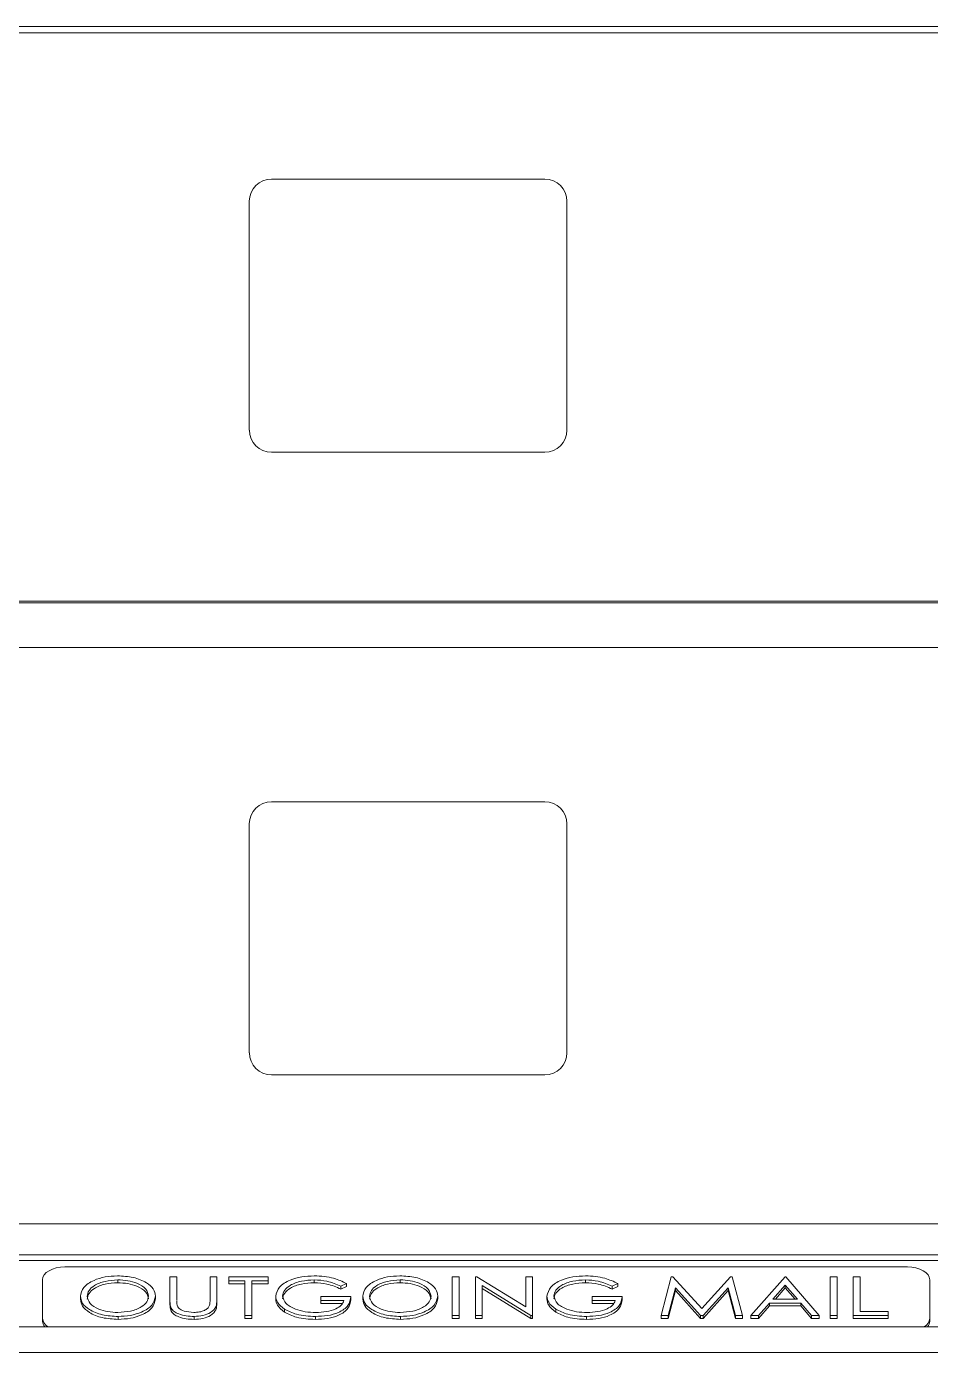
# Paper-space layout 'Layout1' of a CAD drawing. Header units: inches. Extents: x 1.4 to 42.2, y 1.7 to 32.5.
# Drawn here: x 11.199 to 12.473, y 23.565 to 25.433 of the extents above; entities that cross this region are included whole.
import ezdxf

# ---------------------------------------------------------------- set-up
doc = ezdxf.new("R2010")
doc.units = ezdxf.units.IN
doc.header["$MEASUREMENT"] = 0
doc.layers.add('SLD-0', color=179, linetype='Continuous')

psp = doc.layouts.get("Layout1")

# ---------------------------------------------------------------- linework, layer by layer
at = {"layer": 'SLD-0', "color": 179, "linetype": 'Continuous', "lineweight": 15}
for p, q in [((10.2218, 25.4334), (13.4431, 25.4334)), ((10.2218, 25.4334), (13.4431, 25.4334)), ((10.3193, 25.4246), (13.2513, 25.4246)), ((11.9295, 25.2184), (11.5445, 25.2184)), ((11.5132, 25.1871), (11.5132, 24.8646)), ((11.9607, 24.8646), (11.9607, 25.1871)), ((11.5445, 24.8334), (11.9295, 24.8334)), ((10.2218, 24.6209), (13.4431, 24.6209)), ((10.3193, 24.6234), (13.2513, 24.6234)), ((10.2218, 24.5584), (13.4431, 24.5584)), ((10.2218, 24.5584), (13.4431, 24.5584)), ((11.9295, 24.3409), (11.5445, 24.3409)), ((11.5132, 24.3096), (11.5132, 23.9871)), ((11.9607, 23.9871), (11.9607, 24.3096)), ((11.5445, 23.9559), (11.9295, 23.9559)), ((13.4431, 23.7459), (10.2218, 23.7459)), ((13.4431, 23.7024), (10.2218, 23.7024)), ((13.4431, 23.6942), (10.2218, 23.6942)), ((11.2271, 23.6772), (11.2242, 23.6741)), ((11.231, 23.6799), (11.2271, 23.6772)), ((11.2357, 23.6822), (11.231, 23.6799)), ((11.2411, 23.6839), (11.2357, 23.6822)), ((11.247, 23.6849), (11.2411, 23.6839)), ((11.2531, 23.6852), (11.247, 23.6849)), ((12.4406, 23.6852), (11.2531, 23.6852)), ((12.4467, 23.6849), (12.4406, 23.6852)), ((12.4525, 23.6839), (12.4467, 23.6849)), ((12.4579, 23.6822), (12.4525, 23.6839)), ((12.4627, 23.6799), (12.4579, 23.6822)), ((12.4666, 23.6772), (12.4627, 23.6799)), ((12.4695, 23.6741), (12.4666, 23.6772)), ((11.2224, 23.6707), (11.2218, 23.6671)), ((11.2218, 23.6671), (11.2218, 23.6127)), ((11.2242, 23.6741), (11.2224, 23.6707)), ((11.3278, 23.667), (11.3278, 23.6629)), ((11.4014, 23.6712), (11.411, 23.6712)), ((11.4014, 23.6383), (11.4014, 23.6712)), ((11.411, 23.6712), (11.411, 23.6386)), ((11.4579, 23.6386), (11.4579, 23.6712)), ((11.4579, 23.6712), (11.4675, 23.6712)), ((11.4675, 23.6712), (11.4675, 23.6383)), ((11.4843, 23.6656), (11.4843, 23.6712)), ((11.4843, 23.6712), (11.5396, 23.6712)), ((11.5071, 23.6656), (11.4843, 23.6656)), ((11.4843, 23.6656), (11.4843, 23.6615)), ((11.5071, 23.6615), (11.4843, 23.6615)), ((11.5071, 23.6168), (11.5071, 23.6656)), ((11.5396, 23.6656), (11.5168, 23.6656)), ((11.5168, 23.6656), (11.5168, 23.6168)), ((11.5396, 23.6615), (11.5168, 23.6615)), ((11.5396, 23.6712), (11.5396, 23.6656)), ((11.5396, 23.6656), (11.5396, 23.6615)), ((11.6047, 23.667), (11.6047, 23.6629)), ((11.6502, 23.6619), (11.6423, 23.6579)), ((11.6502, 23.6619), (11.6502, 23.6578)), ((11.7257, 23.667), (11.7257, 23.6629)), ((11.7992, 23.6712), (11.8088, 23.6712)), ((11.7992, 23.6168), (11.7992, 23.6712)), ((11.8088, 23.6712), (11.8088, 23.6168)), ((11.8317, 23.6168), (11.8317, 23.6712)), ((11.8317, 23.6712), (11.8337, 23.6712)), ((11.8337, 23.6712), (11.9026, 23.6291)), ((11.91, 23.6168), (11.8413, 23.6588)), ((11.8413, 23.6588), (11.8413, 23.6168)), ((11.9026, 23.6291), (11.9026, 23.6712)), ((11.9026, 23.6712), (11.9122, 23.6712)), ((11.9122, 23.6712), (11.9122, 23.6168)), ((11.9869, 23.667), (11.9869, 23.6629)), ((12.0324, 23.6619), (12.0245, 23.6579)), ((12.0324, 23.6619), (12.0324, 23.6578)), ((12.0937, 23.6168), (12.1078, 23.6712)), ((12.1078, 23.6712), (12.1101, 23.6712)), ((12.1101, 23.6712), (12.1508, 23.6266)), ((12.1508, 23.6266), (12.1914, 23.6712)), ((12.1914, 23.6712), (12.1937, 23.6712)), ((12.1937, 23.6712), (12.2079, 23.6168)), ((12.2199, 23.6168), (12.268, 23.6712)), ((12.2684, 23.6597), (12.2508, 23.6398)), ((12.268, 23.6712), (12.2692, 23.6712)), ((12.2856, 23.6398), (12.2684, 23.6597)), ((12.2684, 23.6597), (12.2684, 23.6557)), ((12.2692, 23.6712), (12.316, 23.6168)), ((12.3317, 23.6712), (12.3413, 23.6712)), ((12.3317, 23.6168), (12.3317, 23.6712)), ((12.3413, 23.6712), (12.3413, 23.6168)), ((12.3641, 23.6712), (12.3737, 23.6712)), ((12.3641, 23.6168), (12.3641, 23.6712)), ((12.3737, 23.6712), (12.3737, 23.6224)), ((12.4712, 23.6707), (12.4695, 23.6741)), ((12.4718, 23.6671), (12.4712, 23.6707)), ((12.4718, 23.6127), (12.4718, 23.6671)), ((11.2752, 23.6438), (11.2752, 23.6397)), ((11.3809, 23.644), (11.3809, 23.64)), ((11.5504, 23.644), (11.5504, 23.64)), ((11.6141, 23.6377), (11.6141, 23.6433)), ((11.6141, 23.6433), (11.6562, 23.6433)), ((11.6423, 23.6579), (11.6423, 23.6539)), ((11.6502, 23.6578), (11.6423, 23.6539)), ((11.6562, 23.6433), (11.6562, 23.6392)), ((11.673, 23.6438), (11.673, 23.6397)), ((11.7788, 23.644), (11.7788, 23.64)), ((11.91, 23.6127), (11.8413, 23.6547)), ((11.9326, 23.644), (11.9326, 23.64)), ((11.9963, 23.6377), (11.9963, 23.6433)), ((11.9963, 23.6433), (12.0384, 23.6433)), ((12.0245, 23.6579), (12.0245, 23.6539)), ((12.0324, 23.6578), (12.0245, 23.6539)), ((12.0384, 23.6433), (12.0384, 23.6392)), ((12.1135, 23.6559), (12.1034, 23.6168)), ((12.1135, 23.6518), (12.1034, 23.6127)), ((12.1491, 23.6168), (12.1135, 23.6559)), ((12.1135, 23.6559), (12.1135, 23.6518)), ((12.1491, 23.6127), (12.1135, 23.6518)), ((12.188, 23.6559), (12.1525, 23.6168)), ((12.188, 23.6518), (12.1525, 23.6127)), ((12.1982, 23.6168), (12.188, 23.6559)), ((12.188, 23.6559), (12.188, 23.6518)), ((12.1982, 23.6127), (12.188, 23.6518)), ((12.2508, 23.6398), (12.2856, 23.6398)), ((12.2684, 23.6557), (12.2544, 23.6398)), ((12.2821, 23.6398), (12.2684, 23.6557)), ((11.4014, 23.6383), (11.4014, 23.6343)), ((11.4032, 23.6269), (11.4032, 23.6228)), ((11.4675, 23.6383), (11.4675, 23.6343)), ((11.5627, 23.6257), (11.5627, 23.6216)), ((11.6466, 23.6377), (11.6141, 23.6377)), ((11.6141, 23.6377), (11.6141, 23.6337)), ((11.6441, 23.6337), (11.6141, 23.6337)), ((11.945, 23.6257), (11.945, 23.6216)), ((12.0288, 23.6377), (11.9963, 23.6377)), ((11.9963, 23.6377), (11.9963, 23.6337)), ((12.0263, 23.6337), (11.9963, 23.6337)), ((12.2459, 23.6342), (12.2305, 23.6168)), ((12.2459, 23.6302), (12.2305, 23.6127)), ((12.2904, 23.6342), (12.2459, 23.6342)), ((12.2459, 23.6342), (12.2459, 23.6302)), ((12.2904, 23.6302), (12.2459, 23.6302)), ((12.3054, 23.6168), (12.2904, 23.6342)), ((12.2904, 23.6342), (12.2904, 23.6302)), ((12.3054, 23.6127), (12.2904, 23.6302)), ((12.3737, 23.6224), (12.4134, 23.6224)), ((12.4134, 23.6224), (12.4134, 23.6168)), ((11.2218, 23.6127), (11.2218, 23.6087)), ((11.3282, 23.6154), (11.3282, 23.6113)), ((11.4354, 23.6154), (11.4354, 23.6113)), ((11.5168, 23.6168), (11.5071, 23.6168)), ((11.5071, 23.6168), (11.5071, 23.6127)), ((11.5168, 23.6127), (11.5071, 23.6127)), ((11.5168, 23.6168), (11.5168, 23.6127)), ((11.6063, 23.6154), (11.6063, 23.6113)), ((11.7261, 23.6154), (11.7261, 23.6113)), ((11.8088, 23.6168), (11.7992, 23.6168)), ((11.7992, 23.6168), (11.7992, 23.6127)), ((11.8088, 23.6127), (11.7992, 23.6127)), ((11.8088, 23.6168), (11.8088, 23.6127)), ((11.8413, 23.6168), (11.8317, 23.6168)), ((11.8317, 23.6168), (11.8317, 23.6127)), ((11.8413, 23.6127), (11.8317, 23.6127)), ((11.8413, 23.6168), (11.8413, 23.6127)), ((11.9122, 23.6168), (11.91, 23.6168)), ((11.91, 23.6168), (11.91, 23.6127)), ((11.9122, 23.6127), (11.91, 23.6127)), ((11.9122, 23.6168), (11.9122, 23.6127)), ((11.9885, 23.6154), (11.9885, 23.6113)), ((12.1034, 23.6168), (12.0937, 23.6168)), ((12.0937, 23.6168), (12.0937, 23.6127)), ((12.1034, 23.6127), (12.0937, 23.6127)), ((12.1034, 23.6168), (12.1034, 23.6127)), ((12.1525, 23.6168), (12.1491, 23.6168)), ((12.1491, 23.6168), (12.1491, 23.6127)), ((12.1525, 23.6127), (12.1491, 23.6127)), ((12.1525, 23.6168), (12.1525, 23.6127)), ((12.2079, 23.6168), (12.1982, 23.6168)), ((12.1982, 23.6168), (12.1982, 23.6127)), ((12.2079, 23.6127), (12.1982, 23.6127)), ((12.2079, 23.6168), (12.2079, 23.6127)), ((12.2305, 23.6168), (12.2199, 23.6168)), ((12.2199, 23.6168), (12.2199, 23.6127)), ((12.2305, 23.6127), (12.2199, 23.6127)), ((12.2305, 23.6168), (12.2305, 23.6127)), ((12.3054, 23.6168), (12.3054, 23.6127)), ((12.316, 23.6168), (12.3054, 23.6168)), ((12.316, 23.6127), (12.3054, 23.6127)), ((12.316, 23.6168), (12.316, 23.6127)), ((12.3317, 23.6168), (12.3317, 23.6127)), ((12.3413, 23.6168), (12.3317, 23.6168)), ((12.3413, 23.6127), (12.3317, 23.6127)), ((12.3413, 23.6168), (12.3413, 23.6127)), ((12.3641, 23.6168), (12.3641, 23.6127)), ((12.4134, 23.6168), (12.3641, 23.6168)), ((12.4134, 23.6127), (12.3641, 23.6127)), ((12.4134, 23.6168), (12.4134, 23.6127)), ((12.4718, 23.6127), (12.4718, 23.6087)), ((13.4431, 23.6009), (10.2218, 23.6009)), ((11.7075, 23.5646), (10.2218, 23.5646)), ((11.9575, 23.5646), (11.7075, 23.5646)), ((13.4431, 23.5646), (11.9575, 23.5646))]:
    psp.add_line(p, q, dxfattribs=at)
for centre, radius, start, end in [((11.5445, 25.1871), 0.0313, 90, 180), ((11.9295, 25.1871), 0.0313, 360, 90), ((11.5445, 24.8646), 0.0312, 180, 270), ((11.9295, 24.8646), 0.0313, 270, 0), ((11.5445, 24.3096), 0.0313, 90, 180), ((11.9295, 24.3096), 0.0313, 360, 90), ((11.5445, 23.9871), 0.0312, 180, 270), ((11.9295, 23.9871), 0.0313, 270, 0), ((11.237, 23.6141), 0.0152, 185.0648, 240.4669), ((11.2345, 23.6091), 0.0126, 181.9716, 220.6577), ((12.4567, 23.6141), 0.0152, 299.5331, 354.9352), ((12.4592, 23.6091), 0.0126, 319.3423, 358.0284)]:
    psp.add_arc(centre, radius, start, end, dxfattribs=at)
for points, knots in [([(11.2752, 23.6438), (11.2762, 23.6481), (11.2782, 23.6568), (11.2925, 23.6663), (11.3097, 23.6717), (11.3215, 23.6723), (11.3274, 23.6726)], [0, 0, 0, 0, 0.27935, 0.558886, 0.779416, 1, 1, 1, 1]), ([(11.3278, 23.667), (11.3217, 23.6666), (11.3096, 23.6657), (11.2952, 23.6599), (11.2862, 23.6522), (11.2853, 23.6466), (11.2848, 23.6438)], [0, 0, 0, 0, 0.279882, 0.559681, 0.779833, 1, 1, 1, 1]), ([(11.3278, 23.6629), (11.3217, 23.6625), (11.3096, 23.6617), (11.2952, 23.6558), (11.2862, 23.6481), (11.2853, 23.6425), (11.2848, 23.6397)], [0, 0, 0, 0, 0.279882, 0.559681, 0.779833, 1, 1, 1, 1]), ([(11.3274, 23.6726), (11.335, 23.6722), (11.3502, 23.6714), (11.3679, 23.664), (11.3792, 23.6544), (11.3804, 23.6475), (11.3809, 23.644)], [0, 0, 0, 0, 0.280091, 0.559745, 0.779819, 1, 1, 1, 1]), ([(11.3713, 23.644), (11.3705, 23.6476), (11.3688, 23.6547), (11.3564, 23.6621), (11.3423, 23.6663), (11.3327, 23.6668), (11.3278, 23.667)], [0, 0, 0, 0, 0.279118, 0.558529, 0.779314, 1, 1, 1, 1]), ([(11.3713, 23.64), (11.3705, 23.6435), (11.3688, 23.6506), (11.3564, 23.658), (11.3423, 23.6622), (11.3327, 23.6627), (11.3278, 23.6629)], [0, 0, 0, 0, 0.279118, 0.558529, 0.779314, 1, 1, 1, 1]), ([(11.5504, 23.644), (11.5515, 23.6485), (11.5537, 23.6573), (11.5689, 23.6668), (11.5867, 23.6718), (11.5988, 23.6723), (11.6048, 23.6726)], [0, 0, 0, 0, 0.279182, 0.558628, 0.779174, 1, 1, 1, 1]), ([(11.6047, 23.667), (11.5985, 23.6666), (11.5862, 23.6658), (11.5714, 23.6603), (11.5619, 23.6527), (11.5606, 23.647), (11.56, 23.6442)], [0, 0, 0, 0, 0.280132, 0.559985, 0.780148, 1, 1, 1, 1]), ([(11.6047, 23.6629), (11.5985, 23.6625), (11.5862, 23.6618), (11.5714, 23.6562), (11.5619, 23.6486), (11.5606, 23.643), (11.56, 23.6402)], [0, 0, 0, 0, 0.280132, 0.559985, 0.780148, 1, 1, 1, 1]), ([(11.6423, 23.6579), (11.636, 23.6607), (11.6248, 23.6657), (11.6108, 23.6666), (11.6047, 23.667)], [0, 0, 0, 0, 0.559717, 1, 1, 1, 1]), ([(11.6423, 23.6539), (11.636, 23.6567), (11.6248, 23.6616), (11.6108, 23.6625), (11.6047, 23.6629)], [0, 0, 0, 0, 0.559717, 1, 1, 1, 1]), ([(11.6048, 23.6726), (11.6095, 23.6724), (11.6188, 23.6721), (11.6349, 23.669), (11.6444, 23.6646), (11.6502, 23.6619)], [0, 0, 0, 0, 0.280273, 0.560426, 1, 1, 1, 1]), ([(11.673, 23.6438), (11.674, 23.6481), (11.676, 23.6568), (11.6904, 23.6663), (11.7076, 23.6717), (11.7193, 23.6723), (11.7252, 23.6726)], [0, 0, 0, 0, 0.27935, 0.558886, 0.779416, 1, 1, 1, 1]), ([(11.7257, 23.667), (11.7196, 23.6666), (11.7074, 23.6657), (11.693, 23.6599), (11.6841, 23.6522), (11.6831, 23.6466), (11.6826, 23.6438)], [0, 0, 0, 0, 0.279882, 0.559681, 0.779833, 1, 1, 1, 1]), ([(11.7257, 23.6629), (11.7196, 23.6625), (11.7074, 23.6617), (11.693, 23.6558), (11.6841, 23.6481), (11.6831, 23.6425), (11.6826, 23.6397)], [0, 0, 0, 0, 0.279882, 0.559681, 0.779833, 1, 1, 1, 1]), ([(11.7252, 23.6726), (11.7329, 23.6722), (11.7481, 23.6714), (11.7658, 23.664), (11.7771, 23.6544), (11.7782, 23.6475), (11.7788, 23.644)], [0, 0, 0, 0, 0.280091, 0.559745, 0.779819, 1, 1, 1, 1]), ([(11.7692, 23.644), (11.7683, 23.6476), (11.7667, 23.6547), (11.7542, 23.6621), (11.7401, 23.6663), (11.7305, 23.6668), (11.7257, 23.667)], [0, 0, 0, 0, 0.2791183, 0.5585293, 0.7793141, 1, 1, 1, 1]), ([(11.7692, 23.64), (11.7683, 23.6435), (11.7667, 23.6506), (11.7542, 23.658), (11.7401, 23.6622), (11.7305, 23.6627), (11.7257, 23.6629)], [0, 0, 0, 0, 0.279118, 0.558529, 0.779314, 1, 1, 1, 1]), ([(11.9326, 23.644), (11.9337, 23.6485), (11.9359, 23.6573), (11.9511, 23.6668), (11.9689, 23.6718), (11.981, 23.6723), (11.987, 23.6726)], [0, 0, 0, 0, 0.279182, 0.558628, 0.779174, 1, 1, 1, 1]), ([(11.9869, 23.667), (11.9807, 23.6666), (11.9684, 23.6658), (11.9536, 23.6603), (11.9441, 23.6527), (11.9428, 23.647), (11.9422, 23.6442)], [0, 0, 0, 0, 0.280132, 0.559985, 0.780148, 1, 1, 1, 1]), ([(11.9869, 23.6629), (11.9807, 23.6625), (11.9684, 23.6618), (11.9536, 23.6562), (11.9441, 23.6486), (11.9428, 23.643), (11.9422, 23.6402)], [0, 0, 0, 0, 0.280132, 0.559985, 0.780148, 1, 1, 1, 1]), ([(12.0245, 23.6579), (12.0183, 23.6607), (12.007, 23.6657), (11.993, 23.6666), (11.9869, 23.667)], [0, 0, 0, 0, 0.559717, 1, 1, 1, 1]), ([(12.0245, 23.6539), (12.0183, 23.6567), (12.007, 23.6616), (11.993, 23.6625), (11.9869, 23.6629)], [0, 0, 0, 0, 0.559717, 1, 1, 1, 1]), ([(11.987, 23.6726), (11.9917, 23.6724), (12.001, 23.6721), (12.0171, 23.669), (12.0266, 23.6646), (12.0324, 23.6619)], [0, 0, 0, 0, 0.280273, 0.560426, 1, 1, 1, 1]), ([(11.3282, 23.6154), (11.3207, 23.6158), (11.3056, 23.6167), (11.2882, 23.6241), (11.277, 23.6335), (11.2758, 23.6403), (11.2752, 23.6438)], [0, 0, 0, 0, 0.280021, 0.559766, 0.779904, 1, 1, 1, 1]), ([(11.3282, 23.6113), (11.3207, 23.6118), (11.3056, 23.6126), (11.2882, 23.62), (11.277, 23.6294), (11.2758, 23.6363), (11.2752, 23.6397)], [0, 0, 0, 0, 0.280021, 0.559766, 0.779904, 1, 1, 1, 1]), ([(11.2848, 23.6438), (11.2856, 23.6403), (11.2873, 23.6332), (11.2996, 23.6259), (11.3135, 23.6216), (11.3231, 23.6212), (11.3278, 23.621)], [0, 0, 0, 0, 0.279063, 0.55877, 0.779298, 1, 1, 1, 1]), ([(11.3278, 23.621), (11.334, 23.6214), (11.3462, 23.6221), (11.3609, 23.6278), (11.3698, 23.6356), (11.3708, 23.6412), (11.3713, 23.644)], [0, 0, 0, 0, 0.280104, 0.55978, 0.779892, 1, 1, 1, 1]), ([(11.3809, 23.644), (11.38, 23.6397), (11.378, 23.6309), (11.3631, 23.6217), (11.346, 23.6162), (11.3341, 23.6157), (11.3282, 23.6154)], [0, 0, 0, 0, 0.27922, 0.558945, 0.779349, 1, 1, 1, 1]), ([(11.3809, 23.64), (11.38, 23.6356), (11.378, 23.6268), (11.3631, 23.6176), (11.346, 23.6121), (11.3341, 23.6116), (11.3282, 23.6113)], [0, 0, 0, 0, 0.27922, 0.558945, 0.779349, 1, 1, 1, 1]), ([(11.5627, 23.6257), (11.5588, 23.6288), (11.5517, 23.6343), (11.5508, 23.641), (11.5504, 23.644)], [0, 0, 0, 0, 0.5594109, 1, 1, 1, 1]), ([(11.5627, 23.6216), (11.5588, 23.6247), (11.5517, 23.6302), (11.5508, 23.637), (11.5504, 23.64)], [0, 0, 0, 0, 0.559411, 1, 1, 1, 1]), ([(11.56, 23.6442), (11.5611, 23.6405), (11.5633, 23.6331), (11.5768, 23.6256), (11.5919, 23.6216), (11.602, 23.6212), (11.6071, 23.621)], [0, 0, 0, 0, 0.278693, 0.558262, 0.779058, 1, 1, 1, 1]), ([(11.6562, 23.6433), (11.6555, 23.639), (11.6542, 23.6305), (11.6407, 23.6209), (11.6236, 23.616), (11.6121, 23.6156), (11.6063, 23.6154)], [0, 0, 0, 0, 0.280047, 0.558965, 0.779168, 1, 1, 1, 1]), ([(11.7261, 23.6154), (11.7185, 23.6158), (11.7035, 23.6167), (11.6861, 23.6241), (11.6748, 23.6335), (11.6736, 23.6403), (11.673, 23.6438)], [0, 0, 0, 0, 0.280021, 0.559766, 0.779904, 1, 1, 1, 1]), ([(11.7261, 23.6113), (11.7185, 23.6118), (11.7035, 23.6126), (11.6861, 23.62), (11.6748, 23.6294), (11.6736, 23.6363), (11.673, 23.6397)], [0, 0, 0, 0, 0.280021, 0.559766, 0.779904, 1, 1, 1, 1]), ([(11.6826, 23.6438), (11.6834, 23.6403), (11.6851, 23.6332), (11.6974, 23.6259), (11.7114, 23.6216), (11.7209, 23.6212), (11.7257, 23.621)], [0, 0, 0, 0, 0.279063, 0.55877, 0.779298, 1, 1, 1, 1]), ([(11.7257, 23.621), (11.7318, 23.6214), (11.7441, 23.6221), (11.7587, 23.6278), (11.7677, 23.6356), (11.7687, 23.6412), (11.7692, 23.644)], [0, 0, 0, 0, 0.280104, 0.55978, 0.779892, 1, 1, 1, 1]), ([(11.7788, 23.644), (11.7778, 23.6397), (11.7758, 23.6309), (11.761, 23.6217), (11.7438, 23.6162), (11.732, 23.6157), (11.7261, 23.6154)], [0, 0, 0, 0, 0.27922, 0.558945, 0.779349, 1, 1, 1, 1]), ([(11.7788, 23.64), (11.7778, 23.6356), (11.7758, 23.6268), (11.761, 23.6176), (11.7438, 23.6121), (11.732, 23.6116), (11.7261, 23.6113)], [0, 0, 0, 0, 0.27922, 0.558945, 0.779349, 1, 1, 1, 1]), ([(11.945, 23.6257), (11.941, 23.6288), (11.9339, 23.6343), (11.933, 23.641), (11.9326, 23.644)], [0, 0, 0, 0, 0.559411, 1, 1, 1, 1]), ([(11.945, 23.6216), (11.941, 23.6247), (11.9339, 23.6302), (11.933, 23.637), (11.9326, 23.64)], [0, 0, 0, 0, 0.559411, 1, 1, 1, 1]), ([(11.9422, 23.6442), (11.9433, 23.6405), (11.9455, 23.6331), (11.9591, 23.6256), (11.9742, 23.6216), (11.9842, 23.6212), (11.9893, 23.621)], [0, 0, 0, 0, 0.278693, 0.558262, 0.779058, 1, 1, 1, 1]), ([(12.0384, 23.6433), (12.0377, 23.639), (12.0364, 23.6305), (12.0229, 23.6209), (12.0058, 23.616), (11.9943, 23.6156), (11.9885, 23.6154)], [0, 0, 0, 0, 0.280047, 0.558965, 0.779168, 1, 1, 1, 1]), ([(11.4032, 23.6269), (11.4025, 23.629), (11.4014, 23.6328), (11.4014, 23.6367), (11.4014, 23.6383)], [0, 0, 0, 0, 0.55941, 1, 1, 1, 1]), ([(11.4032, 23.6228), (11.4025, 23.6249), (11.4014, 23.6287), (11.4014, 23.6326), (11.4014, 23.6343)], [0, 0, 0, 0, 0.55941, 1, 1, 1, 1]), ([(11.4354, 23.6154), (11.4316, 23.6156), (11.4241, 23.6158), (11.4143, 23.6184), (11.4068, 23.6221), (11.4044, 23.6253), (11.4032, 23.6269)], [0, 0, 0, 0, 0.280362, 0.5602, 0.780207, 1, 1, 1, 1]), ([(11.4354, 23.6113), (11.4316, 23.6115), (11.4241, 23.6117), (11.4143, 23.6143), (11.4068, 23.6181), (11.4044, 23.6212), (11.4032, 23.6228)], [0, 0, 0, 0, 0.280362, 0.5602, 0.780207, 1, 1, 1, 1]), ([(11.411, 23.6378), (11.411, 23.6367), (11.411, 23.6346), (11.4113, 23.6324), (11.4114, 23.6314)], [0, 0, 0, 0, 0.50558, 1, 1, 1, 1]), ([(11.4114, 23.6314), (11.4121, 23.6296), (11.4135, 23.6262), (11.4225, 23.622), (11.4302, 23.6214), (11.4349, 23.621)], [0, 0, 0, 0, 0.280413, 0.560231, 1, 1, 1, 1]), ([(11.4349, 23.621), (11.4376, 23.6211), (11.4431, 23.6214), (11.4498, 23.6236), (11.4546, 23.6267), (11.4561, 23.629), (11.4568, 23.6302)], [0, 0, 0, 0, 0.279977, 0.559673, 0.779725, 1, 1, 1, 1]), ([(11.4675, 23.6383), (11.4674, 23.6352), (11.4672, 23.6289), (11.4602, 23.6208), (11.4482, 23.6161), (11.4397, 23.6156), (11.4354, 23.6154)], [0, 0, 0, 0, 0.281586, 0.559405, 0.779572, 1, 1, 1, 1]), ([(11.4675, 23.6343), (11.4674, 23.6311), (11.4672, 23.6248), (11.4602, 23.6167), (11.4482, 23.612), (11.4397, 23.6116), (11.4354, 23.6113)], [0, 0, 0, 0, 0.281586, 0.559405, 0.779572, 1, 1, 1, 1]), ([(11.4568, 23.6302), (11.4572, 23.6317), (11.4579, 23.6345), (11.4579, 23.6374), (11.4579, 23.6386)], [0, 0, 0, 0, 0.559547, 1, 1, 1, 1]), ([(11.6063, 23.6154), (11.6018, 23.6155), (11.5928, 23.6158), (11.577, 23.6185), (11.5681, 23.623), (11.5627, 23.6257)], [0, 0, 0, 0, 0.280785, 0.561301, 1, 1, 1, 1]), ([(11.6063, 23.6113), (11.6018, 23.6115), (11.5928, 23.6117), (11.577, 23.6144), (11.5681, 23.6189), (11.5627, 23.6216)], [0, 0, 0, 0, 0.280785, 0.561301, 1, 1, 1, 1]), ([(11.6562, 23.6392), (11.6555, 23.635), (11.6542, 23.6265), (11.6407, 23.6168), (11.6236, 23.612), (11.6121, 23.6116), (11.6063, 23.6113)], [0, 0, 0, 0, 0.280047, 0.558965, 0.779168, 1, 1, 1, 1]), ([(11.6071, 23.621), (11.6121, 23.6212), (11.6221, 23.6216), (11.6346, 23.6255), (11.6436, 23.6311), (11.6456, 23.6355), (11.6466, 23.6377)], [0, 0, 0, 0, 0.280401, 0.56015, 0.780123, 1, 1, 1, 1]), ([(11.9885, 23.6154), (11.984, 23.6155), (11.975, 23.6158), (11.9592, 23.6185), (11.9504, 23.623), (11.945, 23.6257)], [0, 0, 0, 0, 0.280785, 0.561301, 1, 1, 1, 1]), ([(11.9885, 23.6113), (11.984, 23.6115), (11.975, 23.6117), (11.9592, 23.6144), (11.9504, 23.6189), (11.945, 23.6216)], [0, 0, 0, 0, 0.280785, 0.561301, 1, 1, 1, 1]), ([(12.0384, 23.6392), (12.0377, 23.635), (12.0364, 23.6265), (12.0229, 23.6168), (12.0058, 23.612), (11.9943, 23.6116), (11.9885, 23.6113)], [0, 0, 0, 0, 0.280047, 0.558965, 0.779168, 1, 1, 1, 1]), ([(11.9893, 23.621), (11.9943, 23.6212), (12.0043, 23.6216), (12.0168, 23.6255), (12.0258, 23.6311), (12.0278, 23.6355), (12.0288, 23.6377)], [0, 0, 0, 0, 0.2804009, 0.5601496, 0.7801234, 1, 1, 1, 1])]:
    psp.add_open_spline(points, degree=3, knots=knots, dxfattribs=at)

doc.saveas('drawing.dxf')
